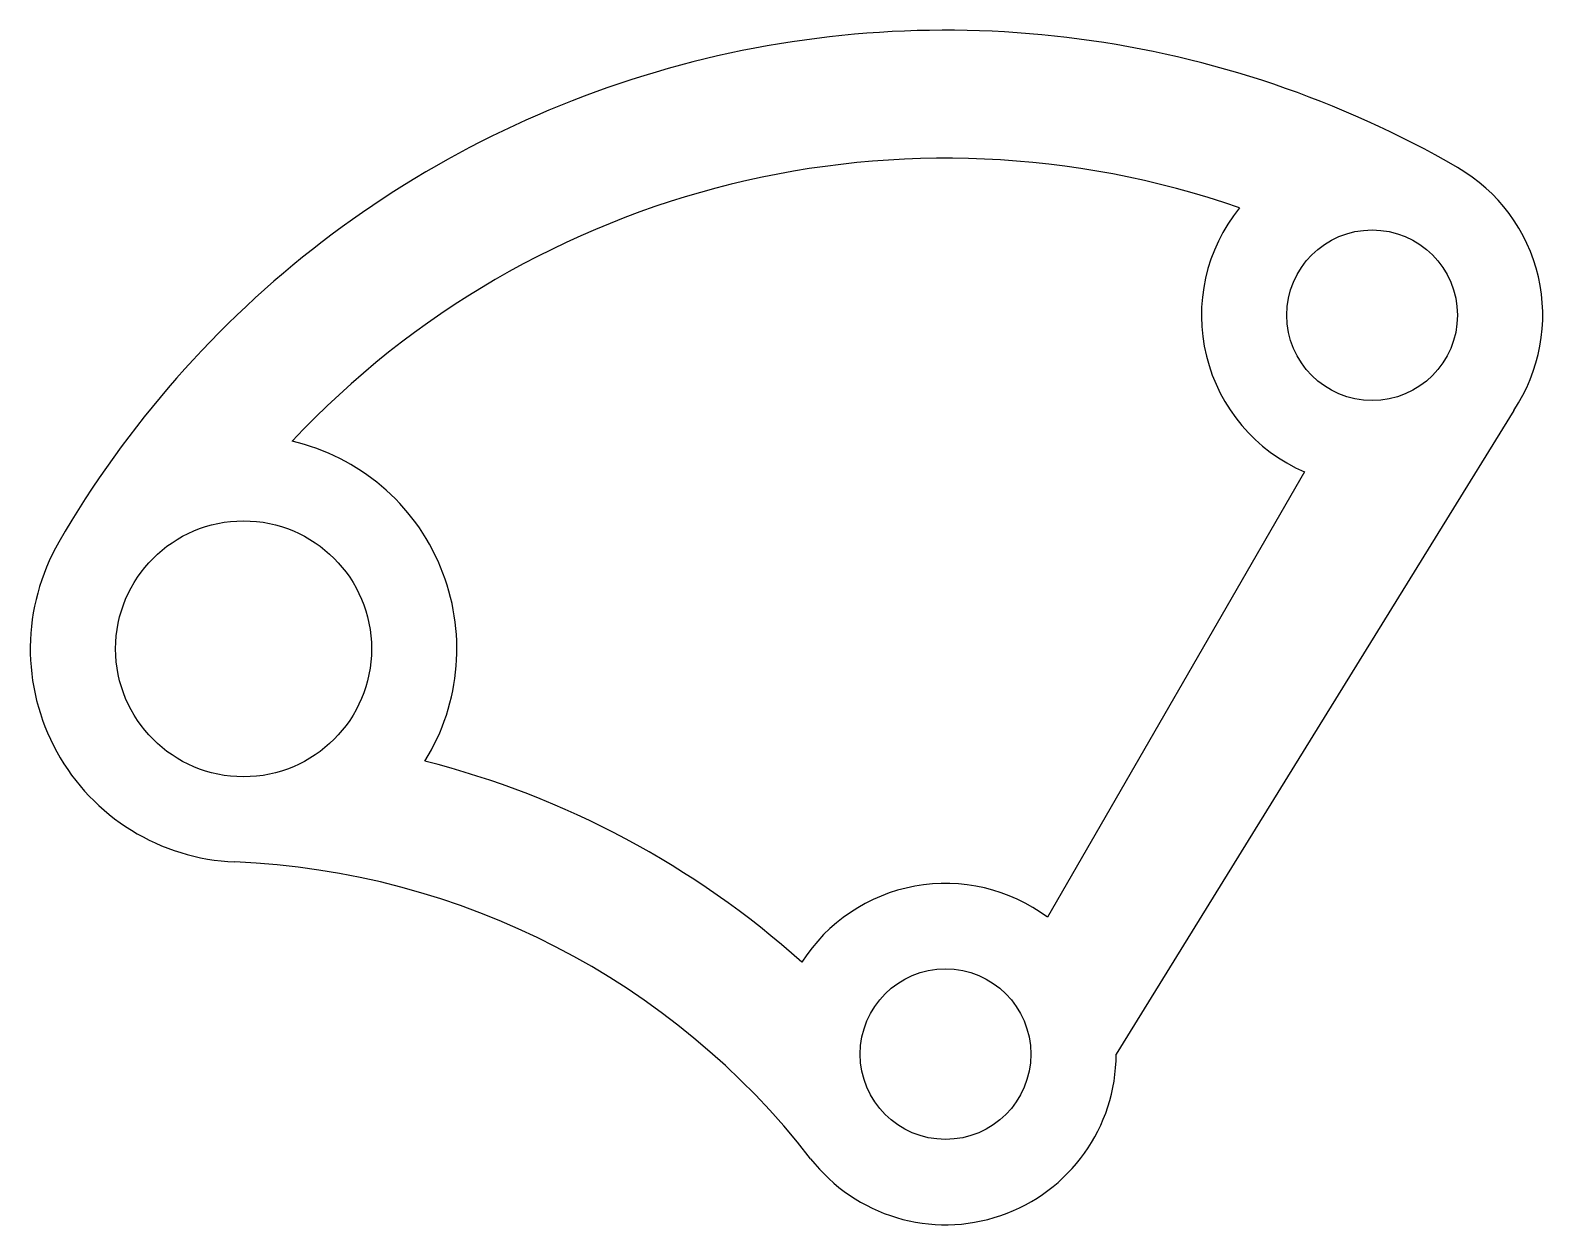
# Model space of a CAD drawing. Header units: inches. Extents: x 143 to 320, y 130 to 270.
import ezdxf

# ---------------------------------------------------------------- set-up
doc = ezdxf.new("R2010")
doc.units = ezdxf.units.IN
doc.header["$MEASUREMENT"] = 0

msp = doc.modelspace()

# ---------------------------------------------------------------- linework, layer by layer
for p, q in [((316.6, 225.45), (270, 150)), ((292.08, 218.24), (261.94, 166.04))]:
    msp.add_line(p, q)
for centre, radius in [((300, 236.6), 10), ((167.73, 197.5), 15), ((250, 150), 10)]:
    msp.add_circle(centre, radius)
for centre, radius, start, end in [((250, 150), 120, 60, 150), ((250, 150), 105, 70.8441, 136.8264), ((300, 236.6), 20, 326.1006, 60), ((300, 236.6), 20, 141.0107, 246.6628), ((167.73, 197.5), 25, 328.2535, 76.8264), ((167.73, 197.5), 25, 150, 267.6799), ((163.07, 82.59), 105, 48.1287, 75.7111), ((163.07, 82.59), 90, 37.7907, 87.6799), ((250, 150), 20, 53.3372, 147.3771), ((250, 150), 20, 217.7907, 0)]:
    msp.add_arc(centre, radius, start, end)

doc.saveas('drawing.dxf')
